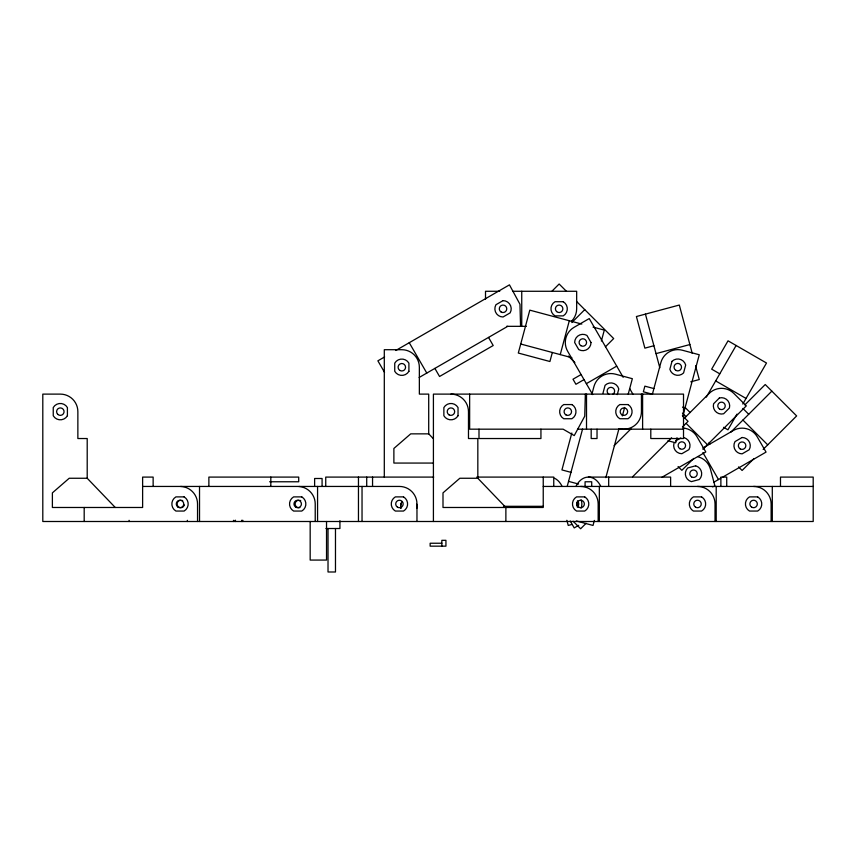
<?xml version="1.0" encoding="UTF-8"?>
<svg xmlns="http://www.w3.org/2000/svg" width="856" height="856" viewBox="0 0 856 856"><rect width="100%" height="100%" fill="white"/><g stroke="black" fill="none" stroke-linecap="round" stroke-linejoin="round"><path stroke-width="1.28" d="M552.334 352.479L549.916 361.51L518.308 353.046L529.8 310.15L581.812 324.082M560.241 354.598L569.315 320.733M571.819 433.008L561.932 469.923L570.963 472.341M601.383 340.998L604.304 330.106L593.058 327.099M567.239 486.251L582.562 429.059M591.881 394.295L593.946 386.548A17.527 17.527 0 0 1 615.421 374.158L632.349 378.694L628.218 394.102M602.977 393.204L605.096 385.307A8.186 8.186 0 0 1 618.781 388.966L617.272 394.616M594.374 520.437L593.026 525.445L576.323 520.962M605.834 477.648L618.931 428.792M622.376 415.941L624.655 407.435M677.01 437.801L675.673 442.809L667.958 440.733M682.703 416.562L699.266 354.759L682.328 350.222A17.527 17.527 0 0 0 660.853 362.612L652.39 394.22L643.359 391.802L644.868 386.152L653.898 388.57M706.328 397.109L736.128 345.492M736.984 414.133L727.932 429.819L723.588 427.315M742.805 404.043L766.495 363.019L728.039 340.816L711.668 369.15L719.768 373.826M552.056 291.094L559.139 284.01L566.458 291.329M571.808 322.573L584.755 309.626M605.417 346.819L613.677 338.548L576.516 301.398M614.169 445.655L630.936 428.877M684.329 418.263L709.11 393.471A17.527 17.527 0 0 1 733.902 393.471L746.304 405.872L702.883 449.282M586.125 523.273L580.635 528.762L573.113 521.24M632.584 476.813L671.596 437.801M682.425 426.973L688.063 421.334L682.393 415.663M744.88 404.888L765.243 384.526L796.636 415.93L763.145 449.421M693.735 458.431L681.847 470.329L678.08 466.563M730.65 432.334L771.845 391.139M753.997 458.57L742.098 470.468L738.557 466.927M384.612 356.941L377.881 360.825L384.537 372.349M395.814 350.468L509.459 284.855L519.966 304.265L520.566 326.329M419.14 377.485L507.736 326.329M581.096 374.554L572.996 379.219L575.917 384.28L584.017 379.615M586.349 383.659L616.716 366.133M675.769 440.861L680.83 437.94M702.969 448.02L733.335 430.493A17.527 17.527 0 0 1 757.282 436.913L766.045 452.096L723.01 476.942M578.699 525.327L574.216 527.917L570.224 521.004M662.03 477.22L705.793 451.957L697.03 436.774A17.527 17.527 0 0 0 682.992 428.043M714 482.142L720.752 478.237M653.898 345.728L644.868 348.146L636.404 316.538L679.3 305.046L692.226 353.303M656.017 353.624L689.883 344.551M690.792 381.808L699.266 379.54L695.575 365.801M571.99 524.439L568.245 525.445L566.865 520.298M712.417 486.807L714.985 486.122L710.448 469.184A17.527 17.527 0 0 0 698.057 456.794M499.744 291.275L485.513 291.275L485.513 299.258M512.68 291.275L576.666 291.275L576.666 308.802A17.527 17.527 0 0 1 571.53 321.203M506.591 326.329L526.408 326.329M577.682 429.177L683.516 429.177M433.232 438.561L428.706 433.853L410.709 433.853L393.878 448.458L393.878 463.064L433.179 463.064M433.714 477.092L325.74 477.092L325.74 486.443M476.739 477.092L553.757 477.092L553.757 486.443M588.393 477.092L670.623 477.092L670.623 486.443M115.26 507.48L87.205 478.258L69.208 478.258L52.387 492.863L52.387 507.48L142.62 507.48L142.62 477.092L153.138 477.092L153.138 486.443M505.875 507.48L477.83 478.258L459.833 478.258L443.001 492.863L443.001 507.48L505.875 507.48L505.875 521.497M269.608 481.768L298.712 481.768L298.712 477.092L208.875 477.092L208.875 486.443M142.62 486.443L180.017 486.443A17.527 17.527 0 0 1 197.543 503.97L197.543 521.497M180.595 486.443L297.695 486.443A17.527 17.527 0 0 1 315.222 503.97L315.222 521.497M298.862 486.443L399.431 486.443A17.527 17.527 0 0 1 416.968 503.97L416.968 521.497M543.239 486.443L813.2 486.443M503.499 506.313L543.239 506.313M506.057 507.48L543.239 507.48L543.239 477.092M325.943 528.516L339.928 528.516L339.928 520.705M441.835 543.239L430.151 543.239L430.151 546.16L445.933 546.16L445.933 540.318L441.835 540.318L441.835 546.16M520.726 344.016L571.851 357.712M682.532 407.135L685.046 407.809M568.545 481.372L578.581 484.057M715.68 380.909L746.047 398.447M742.89 408.451L748.711 414.272M742.922 420.061L767.714 444.853M685.249 407.627L690.107 412.485M682.435 413.074L685.977 416.615M686.341 423.592L707.463 444.713M568.395 356.075L574.868 362.548M709.164 442.381L710.052 443.932M702.894 452.567L718.484 479.553M623.189 377.336L589.249 318.56L574.066 327.324A17.527 17.527 0 0 0 567.656 351.27L592.662 394.584M629.652 388.538L632.884 394.145M488.53 337.425L493.195 345.524L439.556 376.49L434.88 368.39M409.254 342.71L426.791 373.066M645.435 314.12L659.826 367.812M780.479 486.443L780.479 477.092L813.2 477.092L813.2 521.497L42.8 521.497L42.8 394.113L60.327 394.113A17.527 17.527 0 0 1 77.864 411.65L77.864 438.529L87.205 438.529L87.205 478.258M772.294 486.443L772.294 521.497M771.128 521.497L771.128 503.97A17.527 17.527 0 0 0 753.601 486.443M726.723 486.443L726.723 477.092L720.88 477.092L720.88 486.443M716.205 486.443L716.205 521.497M715.028 521.497L715.028 503.97A17.527 17.527 0 0 0 697.501 486.443M650.795 429.177L650.795 438.529L683.516 438.529L683.516 394.113L433.414 394.113L433.414 521.497M642.61 394.113L642.61 429.177M641.444 394.113L641.444 411.65A17.527 17.527 0 0 1 619.37 428.578M608.68 477.092L608.68 486.443M599.339 486.443L599.339 521.497M598.162 521.497L598.162 503.97A17.527 17.527 0 0 0 580.635 486.443M597.028 429.177L597.028 438.529L591.186 438.529L591.186 429.177M591.71 486.443L591.71 481.768L585.076 481.768L585.076 486.443M586.51 394.113L586.51 429.177M585.343 394.113L584.744 416.187L574.237 435.597L563.12 429.177L469.644 429.177L469.644 394.113M540.939 429.177L540.939 438.529L478.996 438.529L478.996 429.177M521.743 291.275L521.743 326.329M477.83 478.258L477.83 438.529L468.478 438.529L468.478 411.65A17.527 17.527 0 0 0 450.952 394.113M428.706 433.853L428.706 394.113L419.354 394.113L419.354 367.235A17.527 17.527 0 0 0 401.828 349.708L384.301 349.708L384.301 477.092M372.553 477.092L372.553 486.443M366.71 477.092L366.71 486.443M362.035 486.443L362.035 521.497M358.461 477.092L358.461 521.497M335.477 528.516L335.477 571.99L328.019 571.99L328.019 528.516M326.532 521.497L326.532 560.07L310.172 560.07L310.172 521.497M322.081 486.315L322.081 478.493L314.623 478.493L314.623 486.315M317.565 486.443L317.565 521.497M270.817 477.092L270.817 486.443M242.847 520.33L242.847 521.497M242.077 520.33L242.077 521.497M241.745 520.33L241.745 521.497M235.454 520.33L235.454 521.497M235.122 520.33L235.122 521.497M233.495 520.33L233.495 521.497M199.523 486.443L199.523 521.497M187.346 520.33L187.346 521.497M129.106 520.33L129.106 521.497M84.188 507.48L84.188 521.497M416.744 504.195A8.046 7.886 -90 0 1 416.744 508.421M575.949 486.443A21.111 14.98 -90 0 1 600.826 486.443M577.479 500.792A3.745 2.632 -90 0 1 577.34 507.266M576.751 502.205A3.745 2.632 -90 0 1 576.677 505.939M554.495 478.204A21.111 14.98 -90 0 1 562.125 486.443M581.085 499.883A8.186 5.767 -90 0 1 581.085 508.057M184.436 504.944A3.745 3.745 0 0 1 184.061 505.843M183.473 506.613A3.745 3.745 0 0 1 177.374 505.404A3.745 3.745 0 0 1 180.83 500.236M181.793 500.353A3.745 3.745 0 0 1 182.703 500.728M299.835 507.587A3.745 3.745 0 0 1 295.16 504.462A3.745 3.745 0 0 1 298.862 500.236M299.835 500.353A3.745 3.745 0 0 1 300.734 500.728M683.965 437.641A8.186 8.186 0 0 1 688.93 449.625L681.847 453.723A8.186 8.186 0 0 1 673.94 443.419M609.012 394.327A3.745 3.745 0 0 1 608.038 388.656A3.745 3.745 0 0 1 613.795 388.742A3.745 3.745 0 0 1 612.65 394.381M672.003 361.36L669.884 369.268A8.186 8.186 0 0 0 683.58 372.938L685.688 365.031A8.186 8.186 0 0 0 672.003 361.36M719.393 397.965L713.604 403.754A8.186 8.186 0 0 0 723.63 413.769L729.408 407.991A8.186 8.186 0 0 0 719.393 397.965M503.039 300.627L495.956 304.715A8.186 8.186 0 0 0 503.039 316.988L510.123 312.889A8.186 8.186 0 0 0 503.039 300.627M742.098 437.491L735.015 441.589A8.186 8.186 0 0 0 742.098 453.851L749.182 449.764A8.186 8.186 0 0 0 742.098 437.491M695.639 465.825L687.732 467.943A8.186 8.186 0 0 0 691.402 481.628L699.309 479.51A8.186 8.186 0 0 0 695.639 465.825M563.227 301.719L555.041 301.719A8.186 8.186 0 0 0 555.041 315.885L563.227 315.885A8.186 8.186 0 0 0 563.227 301.719M571.904 404.567L563.73 404.567A8.186 8.186 0 0 0 563.73 418.734L571.904 418.734A8.186 8.186 0 0 0 571.904 404.567M628.004 404.567L619.819 404.567A8.186 8.186 0 0 0 619.819 418.734L628.004 418.734A8.186 8.186 0 0 0 628.004 404.567M184.104 496.887L175.929 496.887A8.186 8.186 0 0 0 175.929 511.053L184.104 511.053A8.186 8.186 0 0 0 184.104 496.887M301.783 496.887L293.608 496.887A8.186 8.186 0 0 0 293.608 511.053L301.783 511.053A8.186 8.186 0 0 0 301.783 496.887M403.529 496.887L395.344 496.887A8.186 8.186 0 0 0 395.344 511.053L403.529 511.053A8.186 8.186 0 0 0 403.529 496.887M584.723 496.887L576.548 496.887A8.186 8.186 0 0 0 576.548 511.053L584.723 511.053A8.186 8.186 0 0 0 584.723 496.887M701.588 496.887L693.413 496.887A8.186 8.186 0 0 0 693.413 511.053L701.588 511.053A8.186 8.186 0 0 0 701.588 496.887M757.688 496.887L749.503 496.887A8.186 8.186 0 0 0 749.503 511.053L757.688 511.053A8.186 8.186 0 0 0 757.688 496.887M591.015 342.507L586.927 335.424A8.186 8.186 0 0 0 574.654 342.507L578.742 349.59A8.186 8.186 0 0 0 591.015 342.507M458.035 415.738L458.035 407.552A8.186 8.186 0 0 0 443.868 407.552L443.868 415.738A8.186 8.186 0 0 0 458.035 415.738M408.911 371.322L408.911 363.147A8.186 8.186 0 0 0 394.744 363.147L394.744 371.322A8.186 8.186 0 0 0 408.911 371.322M67.41 415.738L67.41 407.552A8.186 8.186 0 0 0 53.243 407.552L53.243 415.738A8.186 8.186 0 0 0 67.41 415.738M401.753 502.215A8.186 8.186 0 0 0 400.94 508.421A8.046 7.886 -90 0 1 401.753 502.215M57.769 414.368A3.745 3.745 0 0 0 63.975 412.496A3.745 3.745 0 0 0 59.246 408.066A3.745 3.745 0 0 0 57.769 414.368M622.045 414.882A3.745 3.745 0 0 0 627.651 411.65A3.745 3.745 0 0 0 622.045 408.408A3.745 3.745 0 0 0 622.045 414.882M565.944 414.882A3.745 3.745 0 0 0 571.551 411.65A3.745 3.745 0 0 0 565.944 408.408A3.745 3.745 0 0 0 565.944 414.882M449.079 414.882A3.745 3.745 0 0 0 454.686 411.65A3.745 3.745 0 0 0 449.079 408.408A3.745 3.745 0 0 0 449.079 414.882M397.462 507.148A3.745 3.745 0 0 0 403.176 504.088A3.745 3.745 0 0 0 397.666 500.674A3.745 3.745 0 0 0 397.462 507.148M295.727 507.148A3.745 3.745 0 0 0 301.43 504.088A3.745 3.745 0 0 0 295.93 500.674A3.745 3.745 0 0 0 295.727 507.148M178.048 507.148A3.745 3.745 0 0 0 183.751 504.088A3.745 3.745 0 0 0 178.251 500.674A3.745 3.745 0 0 0 178.048 507.148M695.628 507.212A3.745 3.745 0 0 0 701.246 503.97A3.745 3.745 0 0 0 695.628 500.728A3.745 3.745 0 0 0 695.628 507.212M578.763 507.212A3.745 3.745 0 0 0 584.37 503.97A3.745 3.745 0 0 0 578.763 500.728A3.745 3.745 0 0 0 578.763 507.212M751.728 507.212A3.745 3.745 0 0 0 757.335 503.97A3.745 3.745 0 0 0 751.728 500.728A3.745 3.745 0 0 0 751.728 507.212M556.571 311.531A3.745 3.745 0 0 0 562.777 309.658A3.745 3.745 0 0 0 558.058 305.228A3.745 3.745 0 0 0 556.571 311.531M501.167 312.044A3.745 3.745 0 0 0 506.773 308.802A3.745 3.745 0 0 0 501.167 305.56A3.745 3.745 0 0 0 501.167 312.044M399.955 370.477A3.745 3.745 0 0 0 405.573 367.235A3.745 3.745 0 0 0 399.955 364.003A3.745 3.745 0 0 0 399.955 370.477M675.919 370.391A3.745 3.745 0 0 0 681.526 367.149A3.745 3.745 0 0 0 675.919 363.907A3.745 3.745 0 0 0 675.919 370.391M719.639 409.115A3.745 3.745 0 0 0 725.246 405.872A3.745 3.745 0 0 0 719.639 402.63A3.745 3.745 0 0 0 719.639 409.115M679.878 448.715A3.745 3.745 0 0 0 685.581 445.655A3.745 3.745 0 0 0 680.081 442.242A3.745 3.745 0 0 0 679.878 448.715M740.226 448.919A3.745 3.745 0 0 0 745.843 445.676A3.745 3.745 0 0 0 740.226 442.434A3.745 3.745 0 0 0 740.226 448.919M691.648 476.963A3.745 3.745 0 0 0 697.255 473.721A3.745 3.745 0 0 0 691.648 470.49A3.745 3.745 0 0 0 691.648 476.963M580.86 345.685A3.745 3.745 0 0 0 586.574 342.625A3.745 3.745 0 0 0 581.063 339.211A3.745 3.745 0 0 0 580.86 345.685"/></g></svg>
